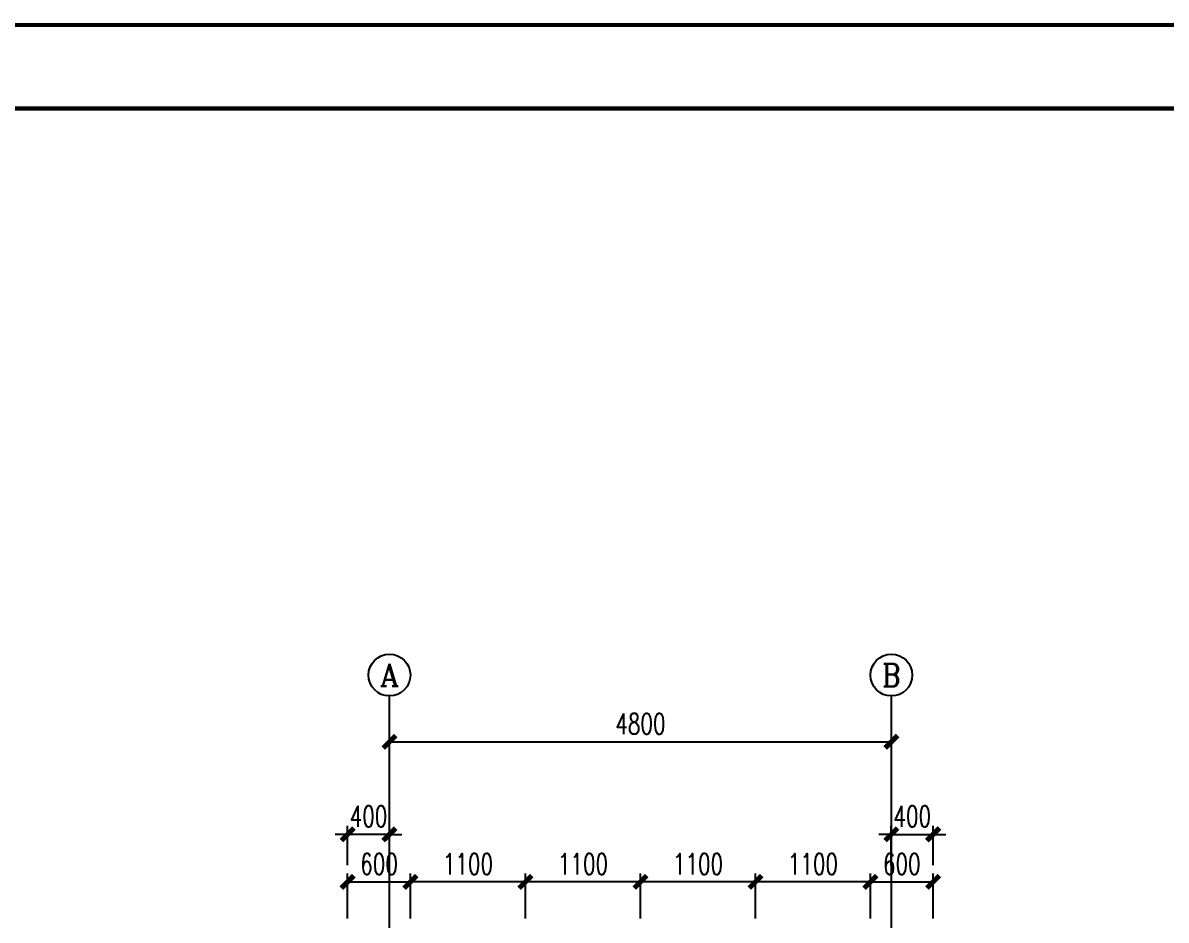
# Model space of a CAD drawing. Extents: x -202236 to 1002404, y -663931 to 1550022.
# Drawn here: x -153322 to -142388, y -332408 to -323824 of the extents above; entities that cross this region are included whole.
import ezdxf
from ezdxf.enums import TextEntityAlignment as Align

# ---------------------------------------------------------------- set-up
doc = ezdxf.new("R2010")
doc.units = 0
doc.linetypes.add('DOTE', pattern=[2.42, 2, -0.2, 0.02, -0.2])
for name, color, linetype in [('0-cxFrame', 155, 'Continuous'), ('A-AXIS-D', 1, 'Continuous'), ('A-AXIS-DOTE', 14, 'DOTE'), ('DIM', 173, 'Continuous'), ('PUB_TEXT', 7, 'Continuous')]:
    doc.layers.add(name, color=color, linetype=linetype)
doc.layers.add('0-cxText', color=131, linetype='Continuous', lineweight=25)
doc.styles.add('_TCH_AXIS', font='COMPLEX', dxfattribs={"bigfont": 'GBCBIG'})
doc.styles.add('cx_tuming', font='simhei.ttf')
doc.styles.add('cx_tuqian1', font='')
doc.styles.add('DHTEXT-1', font='ROMANS.shx', dxfattribs={"width": 0.7, "bigfont": 'CHINESE.shx'})
doc.styles.add('黑体', font='simhei.ttf', dxfattribs={"height": 12})
doc.styles.get('cx_tuqian1').set_extended_font_data('SimSun')
doc.dimstyles.new('ZN80', dxfattribs={"dimscale": 80, "dimtxt": 2.5, "dimasz": 1.5, "dimexe": 1, "dimexo": 2, "dimgap": 0.9, "dimtad": 1, "dimdec": 0, "dimdsep": 46, "dimtxsty": 'DHTEXT-1', "dimblk": 'ARCHTICK', "dimcen": 2.5, "dimclrd": 173, "dimclre": 173, "dimclrt": 7, "dimazin": 2, "dimtfac": 0.4, "dimtdec": 0, "dimtix": 1, "dimtmove": 2, "dimatfit": 3, "dimfxl": 0, "dimtolj": 1, "dimtzin": 0, "dimarcsym": 0})

# ---------------------------------------------------------------- blocks, each defined once
blk = doc.blocks.new('TK22.A2 L(Dragon)')
at = {"layer": '0-cxFrame', "color": 7, "const_width": 0.5}
blk.add_lwpolyline([(0, 0), (-594, 0), (-594, 420), (0, 420)], close=True, dxfattribs=at)
at = {"layer": '0-cxFrame', "const_width": 0.5}
blk.add_lwpolyline([(-80, 10), (-574, 10), (-574, 410), (-80, 410)], close=True, dxfattribs=at)
at = {"style": '黑体', "flags": 4}
blk.add_attdef('图幅', text='', height=3.3, dxfattribs=at).set_placement((-40, 3), align=Align.RIGHT)
at = {"layer": '0-cxText', "flags": 4}
for tag, height, style, p in [('建设单位', 3.5, 'cx_tuming', (-45, 240)), ('项目名称', 3.5, 'cx_tuming', (-45, 210)), ('子项名称', 3.5, 'cx_tuming', (-45, 180)), ('工程编号', 3.3, 'cx_tuqian1', (-35, 165)), ('图名1', 3.5, 'cx_tuming', (-45, 87)), ('图名2', 3.5, 'cx_tuming', (-45, 79)), ('图名3', 3.5, 'cx_tuming', (-45, 71)), ('出图日期', 3.3, 'cx_tuqian1', (-39, 60)), ('专业', 3.3, 'cx_tuqian1', (-55, 52)), ('图号', 3.3, 'cx_tuqian1', (-55, 44)), ('版次', 3.3, 'cx_tuqian1', (-20, 44))]:
    blk.add_attdef(tag, text='', height=height, dxfattribs=dict(at, style=style)).set_placement(p, align=Align.MIDDLE)
at = {"layer": 'Defpoints', "color": 6, "flags": 4}
for tag, height, style, p in [('tufu', 3.3, '黑体', (-12, 12)), ('dwfname', 4, 'cx_tuqian1', (-80, 3))]:
    blk.add_attdef(tag, text='', height=height, dxfattribs=dict(at, style=style)).set_placement(p, align=Align.RIGHT)
blk = doc.blocks.new('_ArchTick')
at = {"color": 0, "linetype": 'ByBlock', "const_width": 0.4}
blk.add_lwpolyline([(-0.5, -0.5), (0.5, 0.5)], dxfattribs=at)
blk = doc.blocks.new('*D323')
at = {"layer": 'Defpoints', "color": 0, "ltscale": 800, "transparency": 16777216}
for p in [(-149615, -332042), (-150216, -332553), (-149615, -332553)]:
    blk.add_point(p, dxfattribs=at)
at = {"layer": 'DIM', "color": 173, "linetype": 'ByBlock', "lineweight": -2, "ltscale": 800, "transparency": 16777216}
for p, q in [((-150216, -332393), (-150216, -331962)), ((-150216, -332042), (-149615, -332042)), ((-149615, -332393), (-149615, -331962))]:
    blk.add_line(p, q, dxfattribs=at)
at = {"layer": 'DIM', "color": 173, "lineweight": -2, "ltscale": 800, "transparency": 16777216, "xscale": 120, "yscale": 120, "zscale": 120, "rotation": 180}
blk.add_blockref('_ArchTick', (-150216, -332042), dxfattribs=at)
at = {"layer": 'DIM', "color": 173, "lineweight": -2, "ltscale": 800, "transparency": 16777216, "xscale": 120, "yscale": 120, "zscale": 120}
blk.add_blockref('_ArchTick', (-149615, -332042), dxfattribs=at)
at = {"layer": 'DIM', "color": 7, "ltscale": 800, "transparency": 16777216, "insert": (-149915, -331870), "char_height": 200, "attachment_point": 5, "style": 'DHTEXT-1'}
blk.add_mtext('\\A1;600', dxfattribs=at)
blk = doc.blocks.new('*D324')
at = {"layer": 'Defpoints', "color": 0, "ltscale": 800, "transparency": 16777216}
for p in [(-149615, -332042), (-149615, -332553), (-148515, -332553)]:
    blk.add_point(p, dxfattribs=at)
at = {"layer": 'DIM', "color": 173, "linetype": 'ByBlock', "lineweight": -2, "ltscale": 800, "transparency": 16777216}
for p, q in [((-149615, -332393), (-149615, -331962)), ((-148515, -332042), (-149615, -332042)), ((-148515, -332393), (-148515, -331962))]:
    blk.add_line(p, q, dxfattribs=at)
at = {"layer": 'DIM', "color": 173, "lineweight": -2, "ltscale": 800, "transparency": 16777216, "xscale": 120, "yscale": 120, "zscale": 120, "rotation": 180}
blk.add_blockref('_ArchTick', (-149615, -332042), dxfattribs=at)
at = {"layer": 'DIM', "color": 173, "lineweight": -2, "ltscale": 800, "transparency": 16777216, "xscale": 120, "yscale": 120, "zscale": 120}
blk.add_blockref('_ArchTick', (-148515, -332042), dxfattribs=at)
at = {"layer": 'DIM', "color": 7, "ltscale": 800, "transparency": 16777216, "insert": (-149065, -331870), "char_height": 200, "attachment_point": 5, "style": 'DHTEXT-1'}
blk.add_mtext('\\A1;1100', dxfattribs=at)
blk = doc.blocks.new('*D325')
at = {"layer": 'Defpoints', "color": 0, "ltscale": 800, "transparency": 16777216}
for p in [(-144616, -332042), (-145216, -332553), (-144616, -332553)]:
    blk.add_point(p, dxfattribs=at)
at = {"layer": 'DIM', "color": 173, "linetype": 'ByBlock', "lineweight": -2, "ltscale": 800, "transparency": 16777216}
for p, q in [((-145216, -332393), (-145216, -331962)), ((-145216, -332042), (-144616, -332042)), ((-144616, -332393), (-144616, -331962))]:
    blk.add_line(p, q, dxfattribs=at)
at = {"layer": 'DIM', "color": 173, "lineweight": -2, "ltscale": 800, "transparency": 16777216, "xscale": 120, "yscale": 120, "zscale": 120, "rotation": 180}
blk.add_blockref('_ArchTick', (-145216, -332042), dxfattribs=at)
at = {"layer": 'DIM', "color": 173, "lineweight": -2, "ltscale": 800, "transparency": 16777216, "xscale": 120, "yscale": 120, "zscale": 120}
blk.add_blockref('_ArchTick', (-144616, -332042), dxfattribs=at)
at = {"layer": 'DIM', "color": 7, "ltscale": 800, "transparency": 16777216, "insert": (-144916, -331870), "char_height": 200, "attachment_point": 5, "style": 'DHTEXT-1'}
blk.add_mtext('\\A1;600', dxfattribs=at)
blk = doc.blocks.new('*D326')
at = {"layer": 'Defpoints', "color": 0, "ltscale": 800, "transparency": 16777216}
for p in [(-146315, -332042), (-146315, -332553), (-145216, -332553)]:
    blk.add_point(p, dxfattribs=at)
at = {"layer": 'DIM', "color": 173, "linetype": 'ByBlock', "lineweight": -2, "ltscale": 800, "transparency": 16777216}
for p, q in [((-146315, -332393), (-146315, -331962)), ((-145216, -332042), (-146315, -332042)), ((-145216, -332393), (-145216, -331962))]:
    blk.add_line(p, q, dxfattribs=at)
at = {"layer": 'DIM', "color": 173, "lineweight": -2, "ltscale": 800, "transparency": 16777216, "xscale": 120, "yscale": 120, "zscale": 120, "rotation": 180}
blk.add_blockref('_ArchTick', (-146315, -332042), dxfattribs=at)
at = {"layer": 'DIM', "color": 173, "lineweight": -2, "ltscale": 800, "transparency": 16777216, "xscale": 120, "yscale": 120, "zscale": 120}
blk.add_blockref('_ArchTick', (-145216, -332042), dxfattribs=at)
at = {"layer": 'DIM', "color": 7, "ltscale": 800, "transparency": 16777216, "insert": (-145766, -331870), "char_height": 200, "attachment_point": 5, "style": 'DHTEXT-1'}
blk.add_mtext('\\A1;1100', dxfattribs=at)
blk = doc.blocks.new('*D327')
at = {"layer": 'Defpoints', "color": 0, "ltscale": 800, "transparency": 16777216}
for p in [(-147415, -332042), (-147415, -332553), (-146315, -332553)]:
    blk.add_point(p, dxfattribs=at)
at = {"layer": 'DIM', "color": 173, "linetype": 'ByBlock', "lineweight": -2, "ltscale": 800, "transparency": 16777216}
for p, q in [((-147415, -332393), (-147415, -331962)), ((-146315, -332042), (-147415, -332042)), ((-146315, -332393), (-146315, -331962))]:
    blk.add_line(p, q, dxfattribs=at)
at = {"layer": 'DIM', "color": 173, "lineweight": -2, "ltscale": 800, "transparency": 16777216, "xscale": 120, "yscale": 120, "zscale": 120, "rotation": 180}
blk.add_blockref('_ArchTick', (-147415, -332042), dxfattribs=at)
at = {"layer": 'DIM', "color": 173, "lineweight": -2, "ltscale": 800, "transparency": 16777216, "xscale": 120, "yscale": 120, "zscale": 120}
blk.add_blockref('_ArchTick', (-146315, -332042), dxfattribs=at)
at = {"layer": 'DIM', "color": 7, "ltscale": 800, "transparency": 16777216, "insert": (-146865, -331870), "char_height": 200, "attachment_point": 5, "style": 'DHTEXT-1'}
blk.add_mtext('\\A1;1100', dxfattribs=at)
blk = doc.blocks.new('*D328')
at = {"layer": 'Defpoints', "color": 0, "ltscale": 800, "transparency": 16777216}
for p in [(-148515, -332042), (-148515, -332553), (-147415, -332553)]:
    blk.add_point(p, dxfattribs=at)
at = {"layer": 'DIM', "color": 173, "linetype": 'ByBlock', "lineweight": -2, "ltscale": 800, "transparency": 16777216}
for p, q in [((-148515, -332393), (-148515, -331962)), ((-147415, -332042), (-148515, -332042)), ((-147415, -332393), (-147415, -331962))]:
    blk.add_line(p, q, dxfattribs=at)
at = {"layer": 'DIM', "color": 173, "lineweight": -2, "ltscale": 800, "transparency": 16777216, "xscale": 120, "yscale": 120, "zscale": 120, "rotation": 180}
blk.add_blockref('_ArchTick', (-148515, -332042), dxfattribs=at)
at = {"layer": 'DIM', "color": 173, "lineweight": -2, "ltscale": 800, "transparency": 16777216, "xscale": 120, "yscale": 120, "zscale": 120}
blk.add_blockref('_ArchTick', (-147415, -332042), dxfattribs=at)
at = {"layer": 'DIM', "color": 7, "ltscale": 800, "transparency": 16777216, "insert": (-147965, -331870), "char_height": 200, "attachment_point": 5, "style": 'DHTEXT-1'}
blk.add_mtext('\\A1;1100', dxfattribs=at)
blk = doc.blocks.new('*D361')
at = {"layer": 'Defpoints', "color": 0, "ltscale": 800, "transparency": 16777216}
for p in [(-150216, -331587), (-150216, -332042), (-149816, -332042)]:
    blk.add_point(p, dxfattribs=at)
at = {"layer": 'DIM', "color": 173, "linetype": 'ByBlock', "lineweight": -2, "ltscale": 800, "transparency": 16777216}
for p, q in [((-150216, -331882), (-150216, -331507)), ((-149816, -331882), (-149816, -331507)), ((-150216, -331587), (-150336, -331587)), ((-149816, -331587), (-150216, -331587)), ((-149816, -331587), (-149696, -331587))]:
    blk.add_line(p, q, dxfattribs=at)
at = {"layer": 'DIM', "color": 173, "lineweight": -2, "ltscale": 800, "transparency": 16777216, "xscale": 120, "yscale": 120, "zscale": 120}
blk.add_blockref('_ArchTick', (-150216, -331587), dxfattribs=at)
at = {"layer": 'DIM', "color": 173, "lineweight": -2, "ltscale": 800, "transparency": 16777216, "xscale": 120, "yscale": 120, "zscale": 120, "rotation": 180}
blk.add_blockref('_ArchTick', (-149816, -331587), dxfattribs=at)
at = {"layer": 'DIM', "color": 7, "ltscale": 800, "transparency": 16777216, "insert": (-150016, -331415), "char_height": 200, "attachment_point": 5, "style": 'DHTEXT-1'}
blk.add_mtext('\\A1;400', dxfattribs=at)
blk = doc.blocks.new('*D362')
at = {"layer": 'Defpoints', "color": 0, "ltscale": 800, "transparency": 16777216}
for p in [(-144616, -331587), (-145016, -332042), (-144616, -332042)]:
    blk.add_point(p, dxfattribs=at)
at = {"layer": 'DIM', "color": 173, "linetype": 'ByBlock', "lineweight": -2, "ltscale": 800, "transparency": 16777216}
for p, q in [((-145016, -331882), (-145016, -331507)), ((-144616, -331882), (-144616, -331507)), ((-145016, -331587), (-145136, -331587)), ((-145016, -331587), (-144616, -331587)), ((-144616, -331587), (-144496, -331587))]:
    blk.add_line(p, q, dxfattribs=at)
at = {"layer": 'DIM', "color": 173, "lineweight": -2, "ltscale": 800, "transparency": 16777216, "xscale": 120, "yscale": 120, "zscale": 120}
blk.add_blockref('_ArchTick', (-145016, -331587), dxfattribs=at)
at = {"layer": 'DIM', "color": 173, "lineweight": -2, "ltscale": 800, "transparency": 16777216, "xscale": 120, "yscale": 120, "zscale": 120, "rotation": 180}
blk.add_blockref('_ArchTick', (-144616, -331587), dxfattribs=at)
at = {"layer": 'DIM', "color": 7, "ltscale": 800, "transparency": 16777216, "insert": (-144816, -331415), "char_height": 200, "attachment_point": 5, "style": 'DHTEXT-1'}
blk.add_mtext('\\A1;400', dxfattribs=at)
blk = doc.blocks.new('*D370')
at = {"layer": 'Defpoints', "color": 0, "ltscale": 800, "transparency": 16777216}
for p in [(4800, 14051), (0, 13010), (4800, 13010)]:
    blk.add_point(p, dxfattribs=at)
at = {"layer": 'DIM', "color": 173, "linetype": 'ByBlock', "lineweight": -2, "ltscale": 800, "transparency": 16777216}
for p, q in [((0, 13170), (0, 14131)), ((4800, 13170), (4800, 14131)), ((0, 14051), (4800, 14051))]:
    blk.add_line(p, q, dxfattribs=at)
at = {"layer": 'DIM', "color": 173, "lineweight": -2, "ltscale": 800, "transparency": 16777216, "xscale": 120, "yscale": 120, "zscale": 120, "rotation": 180}
blk.add_blockref('_ArchTick', (0, 14051), dxfattribs=at)
at = {"layer": 'DIM', "color": 173, "lineweight": -2, "ltscale": 800, "transparency": 16777216, "xscale": 120, "yscale": 120, "zscale": 120}
blk.add_blockref('_ArchTick', (4800, 14051), dxfattribs=at)
at = {"layer": 'DIM', "color": 7, "ltscale": 800, "transparency": 16777216, "insert": (2400, 14223), "char_height": 200, "attachment_point": 5, "style": 'DHTEXT-1'}
blk.add_mtext('\\A1;4800', dxfattribs=at)
blk = doc.blocks.new('A$C3a9aaf75')
at = {"layer": 'A-AXIS-D'}
for centre in [(0, 14688.9), (4800, 14688.9)]:
    blk.add_circle(centre, 200, dxfattribs=at)
at = {"layer": 'A-AXIS-DOTE'}
for p, q in [((0, -3053), (0, 14488.9)), ((4800, -3053), (4800, 14488.9))]:
    blk.add_line(p, q, dxfattribs=at)
at = {"layer": 'PUB_TEXT', "style": '_TCH_AXIS'}
for s, height, p, p2 in [('A', 212.6, (-91.1, 14582.6), (91.1, 14582.6)), ('B', 217.6, (4711.9, 14580), (4888.1, 14580))]:
    blk.add_text(s, height=height, dxfattribs=at).set_placement(p, p2, align=Align.FIT)
at = {"layer": 'DIM', "ltscale": 800}
dim = blk.add_aligned_dim(p1=(0, 13010), p2=(4800, 13010), distance=1041.1, dimstyle='ZN80', dxfattribs=at)
dim.commit()
dim.dimension.update_dxf_attribs({"geometry": '*D370', "text_midpoint": (2400, 14223.1)})

msp = doc.modelspace()

# ---------------------------------------------------------------- block references
at = {"layer": '0-cxFrame', "xscale": 80, "yscale": 80, "zscale": 80}
msp.add_blockref('TK22.A2 L(Dragon)', (-132789.4, -357444.07), dxfattribs=at)
at = {"layer": 'A-AXIS-D', "ltscale": 800}
msp.add_blockref('A$C3a9aaf75', (-149815.56, -344752.28), dxfattribs=at)

# ---------------------------------------------------------------- dimensions: what is measured, and where the dimension line sits
at = {"layer": 'DIM', "ltscale": 800}
for base, p1, p2, picture, middle in [((-150215.56, -331587.42), (-149815.56, -332042.42), (-150215.56, -332042.42), '*D361', (-150015.56, -331415.42)), ((-149615.23, -332042.42), (-150215.56, -332552.62), (-149615.23, -332552.62), '*D323', (-149915.4, -331870.42)), ((-149615.23, -332042.42), (-148515.32, -332552.62), (-149615.23, -332552.62), '*D324', (-149065.28, -331870.42)), ((-148515.32, -332042.42), (-147415.4, -332552.62), (-148515.32, -332552.62), '*D328', (-147965.36, -331870.42)), ((-147415.4, -332042.42), (-146315.48, -332552.62), (-147415.4, -332552.62), '*D327', (-146865.44, -331870.42)), ((-146315.48, -332042.42), (-145215.56, -332552.62), (-146315.48, -332552.62), '*D326', (-145765.52, -331870.42)), ((-144615.56, -332042.42), (-145215.56, -332552.62), (-144615.56, -332552.62), '*D325', (-144915.56, -331870.42))]:
    dim = msp.add_linear_dim(base=base, p1=p1, p2=p2, dimstyle='ZN80', dxfattribs=at)
    dim.commit()
    dim.dimension.update_dxf_attribs({"geometry": picture, "text_midpoint": middle})
dim = msp.add_linear_dim(base=(-144615.56, -331587.42), p1=(-145015.56, -332042.42), p2=(-144615.56, -332042.42), angle=180, dimstyle='ZN80', dxfattribs=at)
dim.commit()
dim.dimension.update_dxf_attribs({"geometry": '*D362', "text_midpoint": (-144815.56, -331415.42)})

doc.saveas('drawing.dxf')
